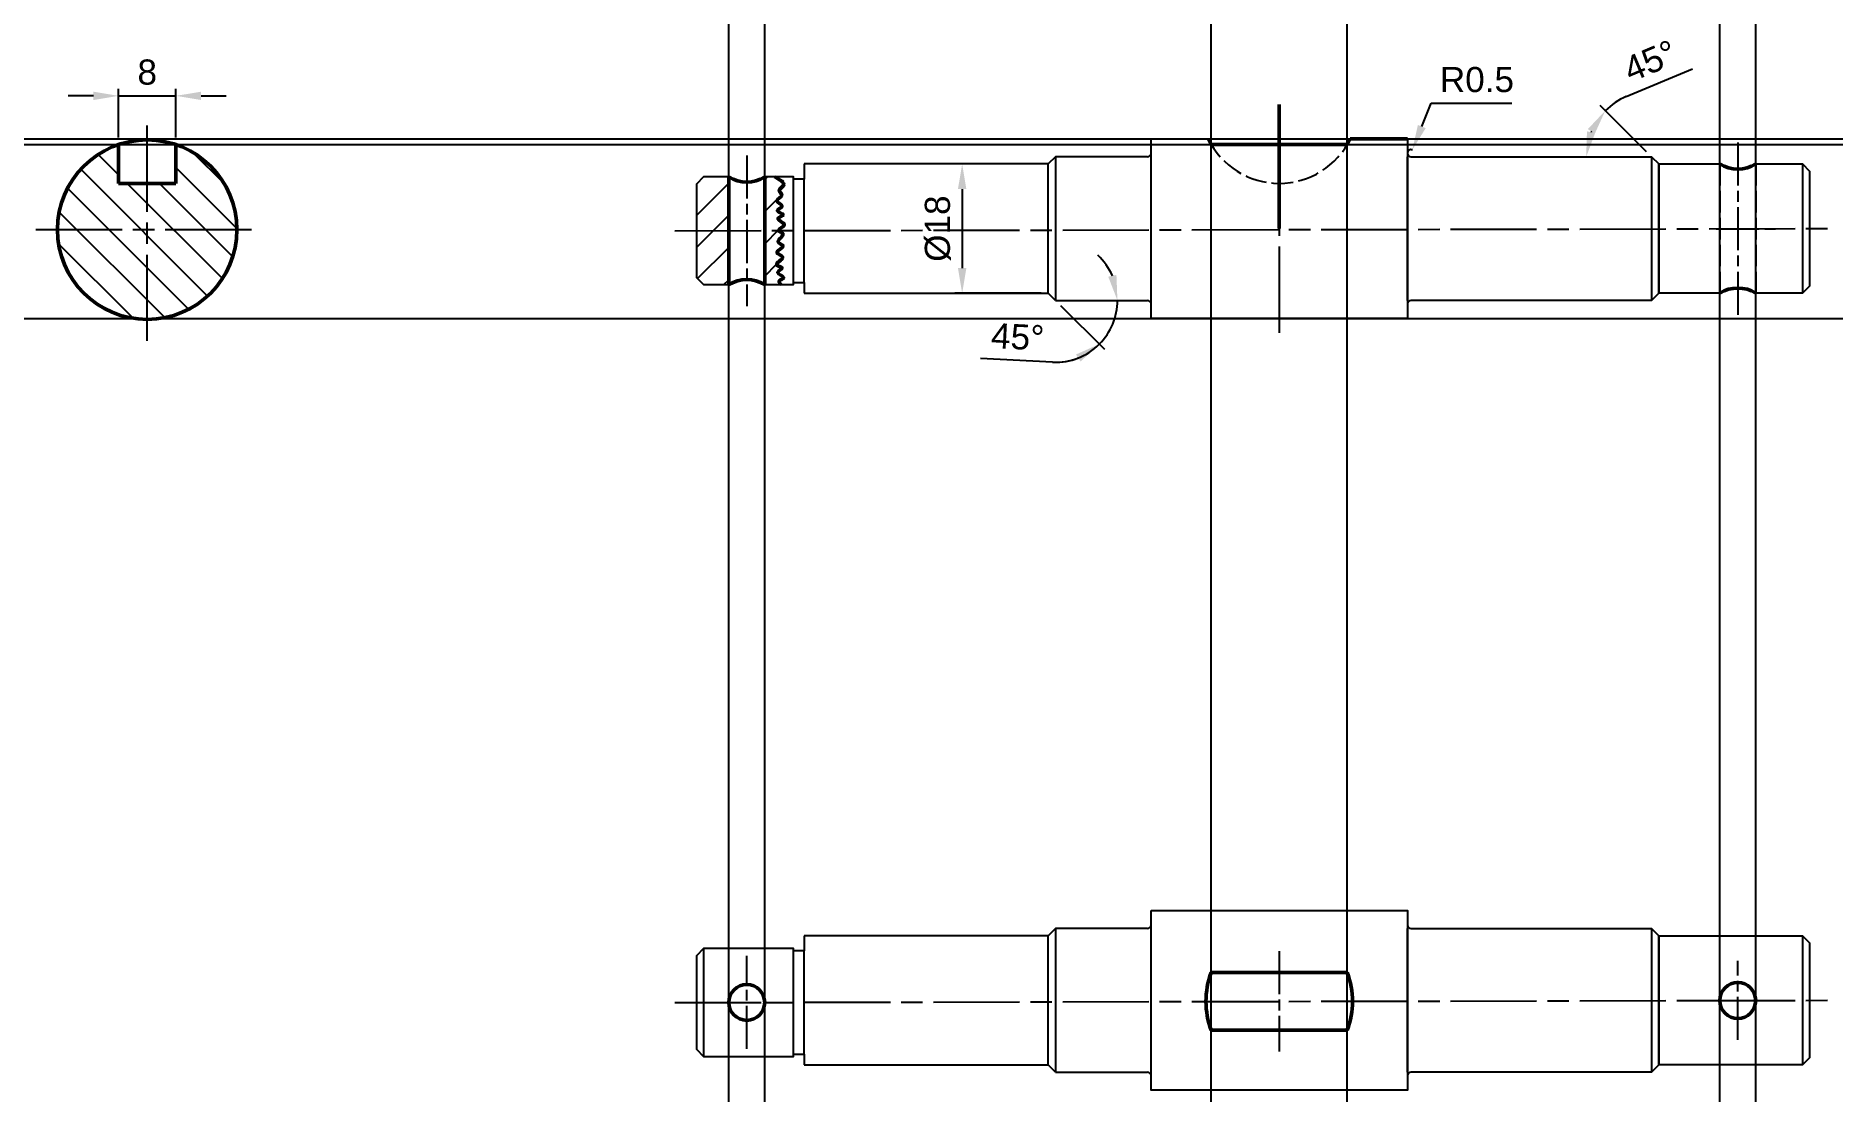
# Model space of a CAD drawing. Header units: millimetres. Extents: x 1301 to 1551, y 908 to 1055.
import ezdxf

# ---------------------------------------------------------------- set-up
doc = ezdxf.new("R2010")
doc.units = ezdxf.units.MM
for name, pattern in [('AM_ISO02W050', [7.5, 6, -1.5]), ('AM_ISO02W050x2', [3.75, 3, -0.75]), ('AM_ISO08W050', [18, 12, -1.5, 3, -1.5]), ('AM_ISO08W050x2', [9, 6, -0.75, 1.5, -0.75]), ('Amconstr', [9999, 9999, 0])]:
    doc.linetypes.add(name, pattern=pattern)
for name, color, linetype, lineweight in [('AM_0', 7, 'Continuous', 50), ('AM_3', 6, 'AM_ISO02W050', 25), ('AM_5', 3, 'Continuous', 25), ('AM_7', 4, 'AM_ISO08W050', 25), ('AM_8', 1, 'Continuous', 25), ('AM_CL', 1, 'Amconstr', 25)]:
    doc.layers.add(name, color=color, linetype=linetype, lineweight=lineweight)
doc.styles.get("Standard").update_dxf_attribs({"font": 'arial.ttf'})
doc.dimstyles.new('AM_ISO$0', dxfattribs={"dimtxt": 3.5, "dimasz": 3.5, "dimexe": 1, "dimexo": 1, "dimgap": 1.5, "dimtad": 1, "dimdsep": 46, "dimtxsty": 'Standard', "dimcen": 0, "dimclrd": 256, "dimclre": 256, "dimclrt": 2, "dimadec": 0, "dimazin": 2, "dimtp": 0.1, "dimtm": 0.1, "dimtfac": 0.71, "dimtdec": 3, "dimtmove": 0, "dimatfit": 3, "dimfxl": 1, "dimlwd": -1, "dimlwe": -1, "dimarcsym": 1})
doc.dimstyles.new('AM_ISO$2', dxfattribs={"dimtxt": 3.5, "dimasz": 3.5, "dimexe": 1, "dimexo": 1, "dimgap": 1.5, "dimtad": 1, "dimdsep": 46, "dimtxsty": 'Standard', "dimcen": 0, "dimclrd": 256, "dimclre": 256, "dimclrt": 2, "dimadec": 0, "dimazin": 2, "dimtp": 0.1, "dimtm": 0.1, "dimtfac": 0.71, "dimtdec": 3, "dimtmove": 0, "dimatfit": 3, "dimfxl": 1, "dimlwd": -1, "dimlwe": -1, "dimarcsym": 1})
doc.dimstyles.new('AM_ISO$4', dxfattribs={"dimtxt": 3.5, "dimasz": 3.5, "dimexe": 1, "dimexo": 1, "dimgap": 1.5, "dimtad": 1, "dimtoh": 1, "dimdsep": 46, "dimtxsty": 'Standard', "dimcen": 0, "dimclrd": 256, "dimclre": 256, "dimclrt": 2, "dimadec": 0, "dimazin": 2, "dimtp": 0.1, "dimtm": 0.1, "dimtfac": 0.71, "dimtdec": 3, "dimtofl": 0, "dimtmove": 0, "dimatfit": 0, "dimfxl": 1, "dimlwd": -1, "dimlwe": -1, "dimarcsym": 1})

# ---------------------------------------------------------------- blocks, each defined once
blk = doc.blocks.new('*D4')
at = {"layer": 'AM_5', "linetype": 'ByBlock', "transparency": 16777216}
for p, q in [((1309.45, 1046.37), (1305.95, 1046.37)), ((1312.95, 1040.58), (1312.95, 1047.37)), ((1312.95, 1046.37), (1320.95, 1046.37)), ((1320.95, 1040.58), (1320.95, 1047.37)), ((1324.45, 1046.37), (1327.95, 1046.37))]:
    blk.add_line(p, q, dxfattribs=at)
at = {"layer": 'AM_5', "transparency": 16777216}
for points in [[(1309.45, 1046.95), (1309.45, 1045.79), (1312.95, 1046.37)], [(1324.45, 1046.95), (1324.45, 1045.79), (1320.95, 1046.37)]]:
    blk.add_solid(points, dxfattribs=at)
at = {"layer": 'Defpoints', "color": 0, "transparency": 16777216}
for p in [(1320.95, 1046.37), (1312.95, 1039.58), (1320.95, 1039.58)]:
    blk.add_point(p, dxfattribs=at)
at = {"layer": 'AM_5', "color": 2, "transparency": 16777216, "insert": (1316.95, 1049.66), "char_height": 3.5, "attachment_point": 5}
blk.add_mtext('8', dxfattribs=at)
blk = doc.blocks.new('*D5')
at = {"layer": 'AM_5', "linetype": 'ByBlock', "transparency": 16777216}
for p, q in [((1441.43, 1036.88), (1429.43, 1036.88)), ((1430.43, 1033.38), (1430.43, 1022.38)), ((1441.43, 1018.88), (1429.43, 1018.88))]:
    blk.add_line(p, q, dxfattribs=at)
at = {"layer": 'AM_5', "transparency": 16777216}
for points in [[(1429.84, 1033.38), (1431.01, 1033.38), (1430.43, 1036.88)], [(1429.84, 1022.38), (1431.01, 1022.38), (1430.43, 1018.88)]]:
    blk.add_solid(points, dxfattribs=at)
at = {"layer": 'Defpoints', "color": 0, "transparency": 16777216}
for p in [(1442.43, 1036.88), (1430.43, 1018.88), (1442.43, 1018.88)]:
    blk.add_point(p, dxfattribs=at)
at = {"layer": 'AM_5', "color": 2, "transparency": 16777216, "insert": (1427.04, 1027.88), "char_height": 3.5, "attachment_point": 5, "rotation": 90}
blk.add_mtext('%%C18', dxfattribs=at)
blk = doc.blocks.new('*D6')
at = {"layer": 'AM_5', "linetype": 'ByBlock', "transparency": 16777216}
for p, q in [((1444.13, 1017.18), (1450.23, 1011.08)), ((1442.99, 1009.27), (1433, 1009.78))]:
    blk.add_line(p, q, dxfattribs=at)
for start, end in [(23.4205, 46.841), (315, 360), (267.1018, 315), (268.159, 291.5795)]:
    blk.add_arc((1443.43, 1017.88), 8.62, start, end, dxfattribs=at)
at = {"layer": 'AM_5', "transparency": 16777216}
for points in [[(1451.91, 1021.43), (1450.77, 1021.19), (1452.05, 1017.88)], [(1446.28, 1010.35), (1446.92, 1009.38), (1449.52, 1011.79)]]:
    blk.add_solid(points, dxfattribs=at)
at = {"layer": 'Defpoints', "color": 0, "transparency": 16777216}
for p in [(1442.43, 1018.88), (1443.43, 1017.88), (1443.43, 1017.88), (1456.23, 1017.88), (1451.76, 1015.65)]:
    blk.add_point(p, dxfattribs=at)
at = {"layer": 'AM_5', "color": 2, "transparency": 16777216, "insert": (1438.16, 1012.8), "char_height": 3.5, "attachment_point": 5, "rotation": 357.1018}
blk.add_mtext('45°', dxfattribs=at)
blk = doc.blocks.new('*D7')
at = {"layer": 'AM_5', "linetype": 'ByBlock', "transparency": 16777216}
for p, q in [((1522.9, 1046.27), (1532.12, 1050.15)), ((1525.72, 1038.59), (1519.29, 1045.02))]:
    blk.add_line(p, q, dxfattribs=at)
for start, end in [(112.8234, 135), (157.1766, 157.8234)]:
    blk.add_arc((1526.43, 1037.88), 9.1, start, end, dxfattribs=at)
at = {"layer": 'AM_5', "transparency": 16777216}
for points in [[(1517.56, 1041.74), (1518.52, 1041.09), (1519.99, 1044.32)], [(1518.57, 1041.2), (1517.43, 1041.43), (1517.33, 1037.88)]]:
    blk.add_solid(points, dxfattribs=at)
at = {"layer": 'Defpoints', "color": 0, "transparency": 16777216}
for p in [(1517.64, 1040.24), (1492.93, 1037.88), (1526.43, 1037.88), (1526.43, 1037.88), (1527.43, 1036.88)]:
    blk.add_point(p, dxfattribs=at)
at = {"layer": 'AM_5', "color": 2, "transparency": 16777216, "insert": (1526.24, 1051.23), "char_height": 3.5, "attachment_point": 5, "rotation": 22.8234}
blk.add_mtext('45°', dxfattribs=at)
blk = doc.blocks.new('*D8')
at = {"layer": 'AM_5', "linetype": 'ByBlock', "transparency": 16777216}
for p, q in [((1494.43, 1042.09), (1495.74, 1045.33)), ((1495.74, 1045.33), (1506.99, 1045.33))]:
    blk.add_line(p, q, dxfattribs=at)
blk.add_arc((1492.93, 1038.38), 0.5, 67.9649, 180, dxfattribs=at)
at = {"layer": 'AM_5', "transparency": 16777216}
blk.add_solid([(1493.89, 1042.31), (1494.97, 1041.87), (1493.11, 1038.85)], dxfattribs=at)
at = {"layer": 'Defpoints', "color": 0, "transparency": 16777216}
for p in [(1492.93, 1038.38), (1493.11, 1038.85)]:
    blk.add_point(p, dxfattribs=at)
at = {"layer": 'AM_5', "color": 2, "transparency": 16777216, "insert": (1502.11, 1048.62), "char_height": 3.5, "attachment_point": 5}
blk.add_mtext('R0.5', dxfattribs=at)

msp = doc.modelspace()

# ---------------------------------------------------------------- hatches: boundary and pattern name
at = {"layer": 'AM_8'}
h = msp.add_hatch(dxfattribs=at)
h.set_pattern_fill('ANSI31', color=256, angle=90)
h.paths.add_polyline_path([(1329.447, 1027.74), (1316.947, 1027.74), (1316.947, 1015.382), (1318.831, 1015.382, 0.3705415)])
h.paths.add_polyline_path([(1327.658, 1034.182), (1316.947, 1034.182), (1316.947, 1027.74), (1329.447, 1027.74, 0.1362119)])
h.paths.add_polyline_path([(1316.947, 1034.182), (1312.947, 1034.182), (1306.235, 1034.182, 0.1362119), (1304.447, 1027.74), (1316.947, 1027.74)])
h.paths.add_polyline_path([(1316.947, 1027.74), (1304.447, 1027.74, 0.3705415), (1315.062, 1015.382), (1316.947, 1015.382)])
h.paths.add_polyline_path([(1312.947, 1039.582, 0.1777245), (1306.235, 1034.182), (1312.947, 1034.182)])
h.paths.add_polyline_path([(1320.947, 1039.582), (1320.947, 1034.182), (1327.658, 1034.182, 0.1777245)])
h = msp.add_hatch(dxfattribs=at)
h.set_pattern_fill('ANSI31', color=256)
h.paths.add_polyline_path([(1397.927, 1035.082), (1394.427, 1035.082), (1393.427, 1034.082), (1393.427, 1027.582), (1397.927, 1027.591)])
h.paths.add_polyline_path([(1397.927, 1027.591), (1393.427, 1027.582), (1393.427, 1021.082), (1394.427, 1020.082), (1397.927, 1020.082)])
edge = h.paths.add_edge_path()
edge.add_spline(control_points=[(1405.209, 1020.082), (1405.045, 1020.246), (1404.633, 1020.653), (1406.266, 1021.074), (1404.007, 1021.699), (1405.958, 1022.505), (1403.741, 1022.776), (1406.306, 1023.945), (1403.826, 1024.542), (1406.227, 1025.432), (1404.063, 1026.016), (1406.169, 1027.168), (1404.909, 1027.464), (1404.854, 1027.605)], knot_values=[10.6214642, 10.6214642, 10.6214642, 10.6214642, 11.1631718, 11.9740567, 13.0814953, 13.961817, 14.8049092, 16.1772714, 17.1880496, 18.420261, 19.3035208, 20.6398337, 21.3727072, 21.3727072, 21.3727072, 21.3727072], degree=3, periodic=0)
edge.add_line((1404.854, 1027.605), (1402.927, 1027.601))
edge.add_line((1402.927, 1027.601), (1402.927, 1020.082))
edge.add_line((1402.927, 1020.082), (1405.209, 1020.082))
edge = h.paths.add_edge_path()
edge.add_spline(control_points=[(1404.854, 1027.605), (1404.766, 1027.828), (1406.618, 1028.475), (1403.965, 1029.232), (1406.195, 1029.841), (1404.028, 1030.346), (1406.042, 1031.037), (1403.846, 1031.743), (1405.808, 1032.424), (1404.574, 1033.24), (1406.233, 1034.091), (1405.057, 1034.69), (1404.285, 1035.082)], knot_values=[0, 0, 0, 0, 1.1649689, 2.3972151, 3.2862171, 4.2535653, 5.1339225, 6.189899, 7.2735927, 7.9747578, 8.8853801, 10.6214642, 10.6214642, 10.6214642, 10.6214642], degree=3, periodic=0)
edge.add_line((1404.285, 1035.082), (1402.927, 1035.082))
edge.add_line((1402.927, 1035.082), (1402.927, 1027.601))
edge.add_line((1402.927, 1027.601), (1404.854, 1027.605))

# ---------------------------------------------------------------- linework, layer by layer
for p, q in [((1443.427, 1037.882), (1442.427, 1036.882)), ((1456.227, 1037.882), (1443.427, 1037.882)), ((1443.427, 1037.882), (1443.427, 1017.882)), ((1456.727, 1017.882), (1456.727, 1037.882)), ((1526.427, 1037.882), (1526.427, 1017.882)), ((1442.427, 1036.882), (1408.427, 1036.882)), ((1408.427, 1036.882), (1408.427, 1034.782)), ((1442.427, 1018.882), (1442.427, 1036.882)), ((1442.427, 1036.882), (1442.427, 1036.882)), ((1547.427, 1036.882), (1547.427, 1018.882)), ((1408.427, 1034.782), (1406.927, 1034.782)), ((1408.427, 1020.382), (1408.427, 1034.782)), ((1406.927, 1020.082), (1406.927, 1020.382)), ((1406.927, 1020.382), (1408.427, 1020.382)), ((1408.427, 1020.382), (1408.427, 1018.882)), ((1408.427, 1018.882), (1442.427, 1018.882)), ((1442.427, 1018.882), (1442.427, 1018.882)), ((1443.427, 1017.882), (1442.427, 1018.882)), ((1443.427, 1017.882), (1456.227, 1017.882)), ((1443.427, 930.4), (1442.427, 929.4)), ((1456.227, 930.4), (1443.427, 930.4)), ((1443.427, 930.4), (1443.427, 910.4)), ((1456.727, 910.4), (1456.727, 930.4)), ((1526.427, 930.4), (1526.427, 910.4)), ((1394.427, 927.6), (1394.427, 912.6)), ((1442.427, 929.4), (1408.427, 929.4)), ((1408.427, 929.4), (1408.427, 927.3)), ((1442.427, 911.4), (1442.427, 929.4)), ((1442.427, 929.4), (1442.427, 929.4)), ((1547.427, 929.4), (1547.427, 911.4)), ((1408.427, 927.3), (1406.927, 927.3)), ((1408.427, 912.9), (1408.427, 927.3)), ((1406.927, 912.6), (1406.927, 912.9)), ((1406.927, 912.9), (1408.427, 912.9)), ((1408.427, 912.9), (1408.427, 911.4)), ((1408.427, 911.4), (1442.427, 911.4)), ((1442.427, 911.4), (1442.427, 911.4)), ((1443.427, 910.4), (1442.427, 911.4)), ((1443.427, 910.4), (1456.227, 910.4))]:
    msp.add_line(p, q)
for points in [[(1484.474, 1040.382), (1492.427, 1040.382), (1492.427, 1015.382), (1456.727, 1015.382), (1456.727, 1040.382), (1464.679, 1040.382)], [(1492.427, 1017.882), (1492.427, 1037.882)], [(1492.927, 1037.882), (1526.427, 1037.882), (1527.427, 1036.882), (1527.427, 1018.882), (1526.427, 1017.882), (1492.927, 1017.882)], [(1397.927, 1035.082), (1394.427, 1035.082), (1393.427, 1034.082), (1393.427, 1021.082), (1394.427, 1020.082), (1397.927, 1020.082)], [(1402.927, 1020.082), (1406.927, 1020.082), (1406.927, 1035.082), (1402.927, 1035.082)], [(1535.942, 1018.882), (1527.427, 1018.882), (1527.427, 1036.882), (1535.942, 1036.882)], [(1540.927, 1036.882), (1547.427, 1036.882), (1548.427, 1035.882), (1548.427, 1019.882), (1547.427, 1018.882), (1540.927, 1018.882)], [(1492.427, 910.4), (1492.427, 930.4)], [(1492.927, 930.4), (1526.427, 930.4), (1527.427, 929.4), (1527.427, 911.4), (1526.427, 910.4), (1492.927, 910.4)]]:
    msp.add_lwpolyline(points)
for points in [[(1456.727, 932.9), (1492.427, 932.9), (1492.427, 907.9), (1456.727, 907.9)], [(1394.427, 912.6), (1406.927, 912.6), (1406.927, 927.6), (1394.427, 927.6), (1393.427, 926.6), (1393.427, 913.6)], [(1527.427, 929.4), (1547.427, 929.4), (1548.427, 928.4), (1548.427, 912.4), (1547.427, 911.4), (1527.427, 911.4)]]:
    msp.add_lwpolyline(points, close=True)
for centre, start, end in [((1456.227, 1038.382), 270, 0), ((1492.927, 1038.382), 180, 270), ((1492.927, 1038.382), 180, 270), ((1456.227, 1017.382), 0, 90), ((1492.927, 1017.382), 90, 180), ((1456.227, 930.9), 270, 0), ((1492.927, 930.9), 180, 270), ((1456.227, 909.9), 0, 90), ((1492.927, 909.9), 90, 180)]:
    msp.add_arc(centre, 0.5, start, end)
at = {"layer": 'AM_0'}
for p, q in [((1474.577, 1027.882), (1474.577, 1045.182)), ((1464.679, 1040.382), (1465.109, 1039.582)), ((1474.577, 1040.382), (1474.427, 1040.382)), ((1484.474, 1040.382), (1484.045, 1039.582)), ((1492.427, 1040.382), (1484.474, 1040.382)), ((1312.947, 1034.182), (1312.947, 1039.582)), ((1320.947, 1034.182), (1320.947, 1039.582)), ((1465.109, 1039.582), (1484.045, 1039.582)), ((1397.927, 1035.082), (1397.927, 1020.082)), ((1402.927, 1035.082), (1402.927, 1020.082)), ((1316.947, 1034.182), (1312.947, 1034.182)), ((1316.947, 1034.182), (1320.947, 1034.182)), ((1474.577, 924.257), (1465.109, 924.257)), ((1484.045, 924.257), (1474.577, 924.257)), ((1465.109, 916.257), (1484.045, 916.257))]:
    msp.add_line(p, q, dxfattribs=at)
for centre, radius in [((1316.947, 1027.74), 12.5), ((1400.427, 920.113), 2.5), ((1538.427, 920.38), 2.5)]:
    msp.add_circle(centre, radius, dxfattribs=at)
for centre, radius, start, end in [((1400.427, 1039.082), 4.716, 237.98904, 302.01096), ((1538.434, 1040.891), 4.721, 238.12741, 301.87259), ((1400.427, 1016.082), 4.718, 58, 122), ((1538.434, 1014.947), 4.659, 57.65354, 122.34646), ((1475.607, 920.257), 11.234, 159.14097, 200.85903), ((1473.658, 920.257), 11.13, 338.93722, 21.06278)]:
    msp.add_arc(centre, radius, start, end, dxfattribs=at)
msp.add_spline([(1404.285, 1035.082), (1405.53, 1033.872), (1404.96, 1033.162), (1405.316, 1032.557), (1404.605, 1031.74), (1405.352, 1030.993), (1404.711, 1030.389), (1405.494, 1029.82), (1404.783, 1029.287), (1405.672, 1028.434), (1404.854, 1027.605), (1405.458, 1027.19), (1404.818, 1026.017), (1405.494, 1025.449), (1404.64, 1024.56), (1405.423, 1023.92), (1404.605, 1022.818), (1405.352, 1022.427), (1404.747, 1021.787), (1405.565, 1021.041), (1404.925, 1020.543), (1405.209, 1020.082)], degree=3, dxfattribs=at)
at = {"layer": 'AM_3', "linetype": 'AM_ISO02W050x2'}
for p, q in [((1535.942, 1036.882), (1535.942, 1018.882)), ((1540.927, 1036.882), (1540.927, 1018.882))]:
    msp.add_line(p, q, dxfattribs=at)
msp.add_arc((1474.577, 1045.182), 11, 205.8721, 334.1279, dxfattribs=at)
at = {"layer": 'AM_7'}
for p, q in [((1316.947, 1012.24), (1316.947, 1043.24)), ((1474.577, 1043.382), (1474.577, 1012.382)), ((1301.447, 1027.74), (1332.447, 1027.74)), ((1390.427, 1027.577), (1551.427, 1027.888)), ((1390.427, 920.094), (1551.427, 920.405))]:
    msp.add_line(p, q, dxfattribs=at)
at = {"layer": 'AM_7', "linetype": 'AM_ISO08W050x2'}
for p, q in [((1400.427, 1038.082), (1400.427, 1017.082)), ((1538.434, 1039.882), (1538.434, 1015.882)), ((1535.427, 1027.863), (1543.927, 1027.863)), ((1535.427, 1027.863), (1543.927, 1027.863)), ((1400.427, 913.634), (1400.427, 926.592)), ((1474.577, 927.257), (1474.577, 913.257)), ((1538.427, 914.88), (1538.427, 925.88)), ((1393.947, 920.113), (1406.906, 920.113)), ((1532.927, 920.38), (1543.927, 920.38))]:
    msp.add_line(p, q, dxfattribs=at)
at = {"layer": 'AM_CL'}
for p, direction in [((1397.927, 920.108), (0, 1)), ((1402.927, 920.118), (0, 1)), ((1465.109, 1039.582), (0, 1)), ((1484.045, 1039.582), (0, 1)), ((1535.942, 920.108), (0, 1)), ((1540.927, 920.385), (0, 1)), ((1456.727, 1040.382), (1, 0)), ((1320.947, 1039.582), (1, 0)), ((1456.727, 1015.382), (1, 0))]:
    msp.add_xline(p, direction, dxfattribs=at)

# ---------------------------------------------------------------- dimensions: what is measured, and where the dimension line sits
at = {"layer": 'AM_5'}
for base, line1, line2, picture, middle in [((1517.638, 1040.238), ((1526.427, 1037.882), (1527.427, 1036.882)), ((1492.927, 1037.882), (1526.427, 1037.882)), '*D7', (1526.237, 1051.233)), ((1451.755, 1015.651), ((1443.427, 1017.882), (1442.427, 1018.882)), ((1443.427, 1017.882), (1456.227, 1017.882)), '*D6', (1438.16, 1012.8))]:
    dim = msp.add_angular_dim_2l(base=base, line1=line1, line2=line2, dimstyle='AM_ISO$2', override={"dimpost": ''}, dxfattribs=at)
    dim.commit()
    dim.dimension.update_dxf_attribs({"geometry": picture, "text_midpoint": middle})
dim = msp.add_linear_dim(base=(1320.947, 1046.368), p1=(1312.947, 1039.582), p2=(1320.947, 1039.582), dimstyle='AM_ISO$0', override={"dimpost": ''}, dxfattribs=at)
dim.commit()
dim.dimension.update_dxf_attribs({"geometry": '*D4', "text_midpoint": (1316.947, 1049.655)})
dim = msp.add_radius_dim(center=(1492.927, 1038.382), mpoint=(1493.114, 1038.846), dimstyle='AM_ISO$4', override={"dimpost": ''}, dxfattribs=at)
dim.commit()
dim.dimension.update_dxf_attribs({"geometry": '*D8', "text_midpoint": (1502.115, 1045.335), "dimtype": 164})
dim = msp.add_linear_dim(base=(1430.427, 1018.882), p1=(1442.427, 1036.882), p2=(1442.427, 1018.882), angle=90, dimstyle='AM_ISO$0', override={"dimpost": '%%C<>'}, dxfattribs=at)
dim.commit()
dim.dimension.update_dxf_attribs({"geometry": '*D5', "text_midpoint": (1427.042, 1027.882)})

doc.saveas('drawing.dxf')
